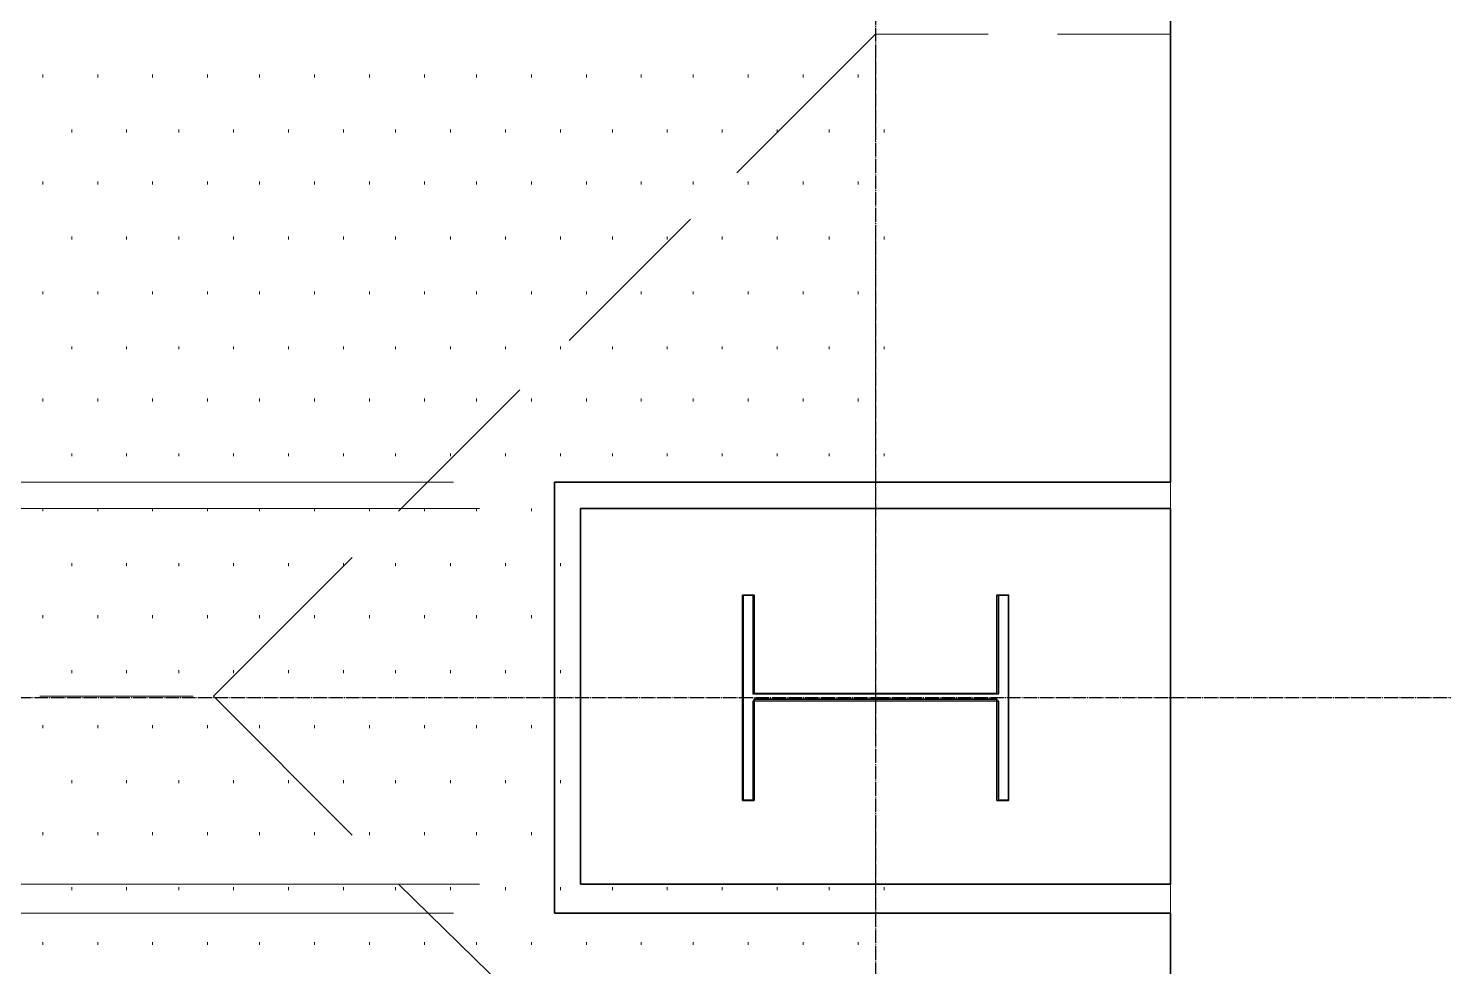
# Model space of a CAD drawing. Header units: millimetres. Extents: x -383313 to -161684, y -117025 to 99224.
# Drawn here: x -321755 to -319683, y -11976 to -10603 of the extents above; entities that cross this region are included whole.
import ezdxf

# ---------------------------------------------------------------- set-up
doc = ezdxf.new("R2010")
doc.units = ezdxf.units.MM
doc.header["$MEASUREMENT"] = 0
doc.linetypes.add('PS-GOST2.303 5', pattern=[24, 20, -1.5, 1, -1.5])
for name, color, linetype in [('001__КОНСТРУКТИВ__Колонны', 14, 'Continuous'), ('PDF_Geometry', 7, 'Continuous'), ('PS_Оси', 5, 'PS-GOST2.303 5')]:
    doc.layers.add(name, color=color, linetype=linetype)

# ---------------------------------------------------------------- blocks, each defined once
blk = doc.blocks.new('A$Cf5759c35')
at = {"layer": 'PDF_Geometry', "color": 8, "lineweight": 13}
for points in [[(-1888.1, 3395.1), (-2235.2, 3598.3), (6790.1, 19113.5), (23223.9, 19113.5), (23223.9, 18982.3), (32672.7, 18982.3), (32672.7, 19113.5), (38379.2, 19113.5), (38379.2, -7264.4), (37977.1, -7264.4)], [(38112.5, 7653.9), (37947.4, 7653.9), (37744.2, 7450.7)], [(38379.2, 7653.9), (38214.1, 7653.9)], [(37947.4, 7624.2), (37947.4, 7497.2)], [(37676.5, 7382.9), (37498.7, 7205.1)], [(37947.4, 7374.5), (37947.4, 6625.2)], [(37426.7, 7133.2), (37248.9, 6955.4)], [(35868.9, 6997.7), (37329.4, 6997.7), (36368.4, 6997.7)], [(37181.2, 6887.6), (36978, 6684.4), (37181.2, 6481.2)], [(36724, 6684.4), (36948.4, 6684.4)], [(37947.4, 6498.2), (37947.4, 6375.4)], [(37248.9, 6409.3), (37426.7, 6235.7)], [(35868.9, 6366.9), (37329.4, 6366.9), (36368.4, 6366.9)]]:
    blk.add_lwpolyline(points, dxfattribs=at)
at = {"layer": 'PDF_Geometry', "color": 8, "lineweight": 35}
for points in [[(38379.2, 12369.8), (38379.2, 6997.7), (37477.5, 6997.7), (37477.5, 6366.9), (38379.2, 6366.9), (38379.2, 999.1), (37477.5, 999.1), (37477.5, 368.3), (38379.2, 368.3), (38379.2, -4999.6), (37477.5, -4999.6), (37477.5, -5630.3), (38379.2, -5630.3), (38379.2, -7277.1), (17640.1, -7277.1), (-1888.1, 3395.1), (-1270, 4466.2)], [(38379.2, 6959.6), (38379.2, 6409.3)]]:
    blk.add_lwpolyline(points, dxfattribs=at)
at = {"layer": 'PDF_Geometry', "color": 8, "lineweight": 9}
for points in [[(36728.2, 7590.4), (36728.2, 7594.6)], [(36808.7, 7590.4), (36808.7, 7594.6)], [(36889.1, 7590.4), (36889.1, 7594.6)], [(36969.5, 7590.4), (36969.5, 7594.6)], [(37045.7, 7590.4), (37045.7, 7594.6)], [(37126.2, 7590.4), (37126.2, 7594.6)], [(37206.6, 7590.4), (37206.6, 7594.6)], [(37287, 7590.4), (37287, 7594.6)], [(37363.2, 7590.4), (37363.2, 7594.6)], [(37443.7, 7590.4), (37443.7, 7594.6)], [(37524.1, 7590.4), (37524.1, 7594.6)], [(37604.5, 7590.4), (37604.5, 7594.6)], [(37680.7, 7590.4), (37680.7, 7594.6)], [(37761.2, 7590.4), (37761.2, 7594.6)], [(37841.6, 7590.4), (37841.6, 7594.6)], [(37922, 7590.4), (37922, 7594.6)], [(36770.6, 7509.9), (36770.6, 7514.2)], [(36851, 7509.9), (36851, 7514.2)], [(36927.2, 7509.9), (36927.2, 7514.2)], [(37007.6, 7509.9), (37007.6, 7514.2)], [(37088.1, 7509.9), (37088.1, 7514.2)], [(37168.5, 7509.9), (37168.5, 7514.2)], [(37244.7, 7509.9), (37244.7, 7514.2)], [(37325.1, 7509.9), (37325.1, 7514.2)], [(37405.6, 7509.9), (37405.6, 7514.2)], [(37486, 7509.9), (37486, 7514.2)], [(37562.2, 7509.9), (37562.2, 7514.2)], [(37642.6, 7509.9), (37642.6, 7514.2)], [(37723.1, 7509.9), (37723.1, 7514.2)], [(37803.5, 7509.9), (37803.5, 7514.2)], [(37879.7, 7509.9), (37879.7, 7514.2)], [(37960.1, 7509.9), (37960.1, 7514.2)], [(36728.2, 7433.7), (36728.2, 7438)], [(36808.7, 7433.7), (36808.7, 7438)], [(36889.1, 7433.7), (36889.1, 7438)], [(36969.5, 7433.7), (36969.5, 7438)], [(37045.7, 7433.7), (37045.7, 7438)], [(37126.2, 7433.7), (37126.2, 7438)], [(37206.6, 7433.7), (37206.6, 7438)], [(37287, 7433.7), (37287, 7438)], [(37363.2, 7433.7), (37363.2, 7438)], [(37443.7, 7433.7), (37443.7, 7438)], [(37524.1, 7433.7), (37524.1, 7438)], [(37604.5, 7433.7), (37604.5, 7438)], [(37680.7, 7433.7), (37680.7, 7438)], [(37761.2, 7433.7), (37761.2, 7438)], [(37841.6, 7433.7), (37841.6, 7438)], [(37922, 7433.7), (37922, 7438)], [(36770.6, 7353.3), (36770.6, 7357.5)], [(36851, 7353.3), (36851, 7357.5)], [(36927.2, 7353.3), (36927.2, 7357.5)], [(37007.6, 7353.3), (37007.6, 7357.5)], [(37088.1, 7353.3), (37088.1, 7357.5)], [(37168.5, 7353.3), (37168.5, 7357.5)], [(37244.7, 7353.3), (37244.7, 7357.5)], [(37325.1, 7353.3), (37325.1, 7357.5)], [(37405.6, 7353.3), (37405.6, 7357.5)], [(37486, 7353.3), (37486, 7357.5)], [(37562.2, 7353.3), (37562.2, 7357.5)], [(37642.6, 7353.3), (37642.6, 7357.5)], [(37723.1, 7353.3), (37723.1, 7357.5)], [(37803.5, 7353.3), (37803.5, 7357.5)], [(37879.7, 7353.3), (37879.7, 7357.5)], [(37960.1, 7353.3), (37960.1, 7357.5)], [(36728.2, 7272.9), (36728.2, 7277.1)], [(36808.7, 7272.9), (36808.7, 7277.1)], [(36889.1, 7272.9), (36889.1, 7277.1)], [(36969.5, 7272.9), (36969.5, 7277.1)], [(37045.7, 7272.9), (37045.7, 7277.1)], [(37126.2, 7272.9), (37126.2, 7277.1)], [(37206.6, 7272.9), (37206.6, 7277.1)], [(37287, 7272.9), (37287, 7277.1)], [(37363.2, 7272.9), (37363.2, 7277.1)], [(37443.7, 7272.9), (37443.7, 7277.1)], [(37524.1, 7272.9), (37524.1, 7277.1)], [(37604.5, 7272.9), (37604.5, 7277.1)], [(37680.7, 7272.9), (37680.7, 7277.1)], [(37761.2, 7272.9), (37761.2, 7277.1)], [(37841.6, 7272.9), (37841.6, 7277.1)], [(37922, 7272.9), (37922, 7277.1)], [(36770.6, 7192.4), (36770.6, 7196.7)], [(36851, 7192.4), (36851, 7196.7)], [(36927.2, 7192.4), (36927.2, 7196.7)], [(37007.6, 7192.4), (37007.6, 7196.7)], [(37088.1, 7192.4), (37088.1, 7196.7)], [(37168.5, 7192.4), (37168.5, 7196.7)], [(37244.7, 7192.4), (37244.7, 7196.7)], [(37325.1, 7192.4), (37325.1, 7196.7)], [(37405.6, 7192.4), (37405.6, 7196.7)], [(37486, 7192.4), (37486, 7196.7)], [(37562.2, 7192.4), (37562.2, 7196.7)], [(37642.6, 7192.4), (37642.6, 7196.7)], [(37723.1, 7192.4), (37723.1, 7196.7)], [(37803.5, 7192.4), (37803.5, 7196.7)], [(37879.7, 7192.4), (37879.7, 7196.7)], [(37960.1, 7192.4), (37960.1, 7196.7)], [(36728.2, 7116.2), (36728.2, 7120.5)], [(36808.7, 7116.2), (36808.7, 7120.5)], [(36889.1, 7116.2), (36889.1, 7120.5)], [(36969.5, 7116.2), (36969.5, 7120.5)], [(37045.7, 7116.2), (37045.7, 7120.5)], [(37126.2, 7116.2), (37126.2, 7120.5)], [(37206.6, 7116.2), (37206.6, 7120.5)], [(37287, 7116.2), (37287, 7120.5)], [(37363.2, 7116.2), (37363.2, 7120.5)], [(37443.7, 7116.2), (37443.7, 7120.5)], [(37524.1, 7116.2), (37524.1, 7120.5)], [(37604.5, 7116.2), (37604.5, 7120.5)], [(37680.7, 7116.2), (37680.7, 7120.5)], [(37761.2, 7116.2), (37761.2, 7120.5)], [(37841.6, 7116.2), (37841.6, 7120.5)], [(37922, 7116.2), (37922, 7120.5)], [(36770.6, 7035.8), (36770.6, 7040)], [(36851, 7035.8), (36851, 7040)], [(36927.2, 7035.8), (36927.2, 7040)], [(37007.6, 7035.8), (37007.6, 7040)], [(37088.1, 7035.8), (37088.1, 7040)], [(37168.5, 7035.8), (37168.5, 7040)], [(37244.7, 7035.8), (37244.7, 7040)], [(37325.1, 7035.8), (37325.1, 7040)], [(37405.6, 7035.8), (37405.6, 7040)], [(37486, 7035.8), (37486, 7040)], [(37562.2, 7035.8), (37562.2, 7040)], [(37642.6, 7035.8), (37642.6, 7040)], [(37723.1, 7035.8), (37723.1, 7040)], [(37803.5, 7035.8), (37803.5, 7040)], [(37879.7, 7035.8), (37879.7, 7040)], [(37960.1, 7035.8), (37960.1, 7040)], [(36728.2, 6955.4), (36728.2, 6959.6)], [(36808.7, 6955.4), (36808.7, 6959.6)], [(36889.1, 6955.4), (36889.1, 6959.6)], [(36969.5, 6955.4), (36969.5, 6959.6)], [(37045.7, 6955.4), (37045.7, 6959.6)], [(37126.2, 6955.4), (37126.2, 6959.6)], [(37206.6, 6955.4), (37206.6, 6959.6)], [(37287, 6955.4), (37287, 6959.6)], [(37363.2, 6955.4), (37363.2, 6959.6)], [(37443.7, 6955.4), (37443.7, 6959.6)], [(36770.6, 6874.9), (36770.6, 6879.2)], [(36851, 6874.9), (36851, 6879.2)], [(36927.2, 6874.9), (36927.2, 6879.2)], [(37007.6, 6874.9), (37007.6, 6879.2)], [(37088.1, 6874.9), (37088.1, 6879.2)], [(37168.5, 6874.9), (37168.5, 6879.2)], [(37244.7, 6874.9), (37244.7, 6879.2)], [(37325.1, 6874.9), (37325.1, 6879.2)], [(37405.6, 6874.9), (37405.6, 6879.2)], [(37486, 6874.9), (37486, 6879.2)], [(36728.2, 6798.7), (36728.2, 6803)], [(36808.7, 6798.7), (36808.7, 6803)], [(36889.1, 6798.7), (36889.1, 6803)], [(36969.5, 6798.7), (36969.5, 6803)], [(37045.7, 6798.7), (37045.7, 6803)], [(37126.2, 6798.7), (37126.2, 6803)], [(37206.6, 6798.7), (37206.6, 6803)], [(37287, 6798.7), (37287, 6803)], [(37363.2, 6798.7), (37363.2, 6803)], [(37443.7, 6798.7), (37443.7, 6803)], [(36770.6, 6718.3), (36770.6, 6722.5)], [(36851, 6718.3), (36851, 6722.5)], [(36927.2, 6718.3), (36927.2, 6722.5)], [(37007.6, 6718.3), (37007.6, 6722.5)], [(37088.1, 6718.3), (37088.1, 6722.5)], [(37168.5, 6718.3), (37168.5, 6722.5)], [(37244.7, 6718.3), (37244.7, 6722.5)], [(37325.1, 6718.3), (37325.1, 6722.5)], [(37405.6, 6718.3), (37405.6, 6722.5)], [(37486, 6718.3), (37486, 6722.5)], [(36728.2, 6637.9), (36728.2, 6642.1)], [(36808.7, 6637.9), (36808.7, 6642.1)], [(36889.1, 6637.9), (36889.1, 6642.1)], [(36969.5, 6637.9), (36969.5, 6642.1)], [(37045.7, 6637.9), (37045.7, 6642.1)], [(37126.2, 6637.9), (37126.2, 6642.1)], [(37206.6, 6637.9), (37206.6, 6642.1)], [(37287, 6637.9), (37287, 6642.1)], [(37363.2, 6637.9), (37363.2, 6642.1)], [(37443.7, 6637.9), (37443.7, 6642.1)], [(36770.6, 6557.4), (36770.6, 6561.7)], [(36851, 6557.4), (36851, 6561.7)], [(36927.2, 6557.4), (36927.2, 6561.7)], [(37007.6, 6557.4), (37007.6, 6561.7)], [(37088.1, 6557.4), (37088.1, 6561.7)], [(37168.5, 6557.4), (37168.5, 6561.7)], [(37244.7, 6557.4), (37244.7, 6561.7)], [(37325.1, 6557.4), (37325.1, 6561.7)], [(37405.6, 6557.4), (37405.6, 6561.7)], [(37486, 6557.4), (37486, 6561.7)], [(36728.2, 6481.2), (36728.2, 6485.5)], [(36808.7, 6481.2), (36808.7, 6485.5)], [(36889.1, 6481.2), (36889.1, 6485.5)], [(36969.5, 6481.2), (36969.5, 6485.5)], [(37045.7, 6481.2), (37045.7, 6485.5)], [(37126.2, 6481.2), (37126.2, 6485.5)], [(37206.6, 6481.2), (37206.6, 6485.5)], [(37287, 6481.2), (37287, 6485.5)], [(37363.2, 6481.2), (37363.2, 6485.5)], [(37443.7, 6481.2), (37443.7, 6485.5)], [(36770.6, 6400.8), (36770.6, 6405)], [(36851, 6400.8), (36851, 6405)], [(36927.2, 6400.8), (36927.2, 6405)], [(37007.6, 6400.8), (37007.6, 6405)], [(37088.1, 6400.8), (37088.1, 6405)], [(37168.5, 6400.8), (37168.5, 6405)], [(37244.7, 6400.8), (37244.7, 6405)], [(37325.1, 6400.8), (37325.1, 6405)], [(37405.6, 6400.8), (37405.6, 6405)], [(37486, 6400.8), (37486, 6405)], [(37562.2, 6400.8), (37562.2, 6405)], [(37642.6, 6400.8), (37642.6, 6405)], [(37723.1, 6400.8), (37723.1, 6405)], [(37803.5, 6400.8), (37803.5, 6405)], [(37879.7, 6400.8), (37879.7, 6405)], [(37960.1, 6400.8), (37960.1, 6405)], [(36728.2, 6320.4), (36728.2, 6324.6)], [(36808.7, 6320.4), (36808.7, 6324.6)], [(36889.1, 6320.4), (36889.1, 6324.6)], [(36969.5, 6320.4), (36969.5, 6324.6)], [(37045.7, 6320.4), (37045.7, 6324.6)], [(37126.2, 6320.4), (37126.2, 6324.6)], [(37206.6, 6320.4), (37206.6, 6324.6)], [(37287, 6320.4), (37287, 6324.6)], [(37363.2, 6320.4), (37363.2, 6324.6)], [(37443.7, 6320.4), (37443.7, 6324.6)], [(37524.1, 6320.4), (37524.1, 6324.6)], [(37604.5, 6320.4), (37604.5, 6324.6)], [(37680.7, 6320.4), (37680.7, 6324.6)], [(37761.2, 6320.4), (37761.2, 6324.6)], [(37841.6, 6320.4), (37841.6, 6324.6)], [(37922, 6320.4), (37922, 6324.6)]]:
    blk.add_lwpolyline(points, dxfattribs=at)
at = {"layer": 'PDF_Geometry', "color": 8, "lineweight": 13}
for points in [[(36368.4, 6959.6), (37367.5, 6959.6)], [(36368.4, 6409.3), (37367.5, 6409.3)]]:
    blk.add_lwpolyline(points, close=True, dxfattribs=at)
at = {"layer": 'PDF_Geometry', "color": 8, "lineweight": 35}
for points in [[(37515.6, 6409.3), (38379.2, 6409.3), (38379.2, 6959.6), (37515.6, 6959.6)], [(37752.7, 6832.6), (37752.7, 6532), (37769.6, 6532), (37769.6, 6680.2), (38125.2, 6680.2), (38125.2, 6532), (38142.2, 6532), (38142.2, 6832.6), (38125.2, 6832.6), (38125.2, 6688.7), (37769.6, 6688.7), (37769.6, 6832.6)]]:
    blk.add_lwpolyline(points, close=True, dxfattribs=at)

msp = doc.modelspace()

# ---------------------------------------------------------------- linework, layer by layer
at = {"layer": '001__КОНСТРУКТИВ__Колонны', "linetype": 'Continuous', "lineweight": 30}
for p, q in [((-320708.05882, -11732.3977), (-320708.05882, -11432.3977)), ((-320708.05882, -11432.3977), (-320694.05882, -11432.3977)), ((-320694.05882, -11432.3977), (-320694.05882, -11577.0977)), ((-320334.05882, -11577.0977), (-320334.05882, -11432.3977)), ((-320334.05882, -11432.3977), (-320320.05882, -11432.3977)), ((-320320.05882, -11432.3977), (-320320.05882, -11732.3977)), ((-320694.05882, -11577.0977), (-320334.05882, -11577.0977)), ((-320334.05882, -11587.6977), (-320694.05882, -11587.6977)), ((-320694.05882, -11587.6977), (-320694.05882, -11732.3977)), ((-320334.05882, -11732.3977), (-320334.05882, -11587.6977)), ((-320694.05882, -11732.3977), (-320708.05882, -11732.3977)), ((-320320.05882, -11732.3977), (-320334.05882, -11732.3977))]:
    msp.add_line(p, q, dxfattribs=at)
at = {"layer": 'PS_Оси'}
for points in [[(-320514.05882, -24012.91133), (-320514.05882, -23582.0977), (-320514.05882, -17582.0977), (-320514.05882, -11582.0977), (-320514.05882, -5582.0977), (-320514.05882, -582.3977), (-320514.05882, 2825.4576)], [(-359840.70678, -11582.0977), (-355014.05882, -11582.0977), (-350514.05882, -11582.0977), (-345514.05882, -11582.0977), (-340514.05882, -11582.0977), (-335514.05882, -11582.0977), (-330514.05882, -11582.0977), (-325514.05882, -11582.0977), (-320514.05882, -11582.0977), (-316483.98892, -11582.0977)]]:
    msp.add_lwpolyline(points, dxfattribs=at)

# ---------------------------------------------------------------- block references
at = {"ltscale": 100}
msp.add_blockref('A$Cf5759c35', (-358461.97282, -18264.93104), dxfattribs=at)

doc.saveas('drawing.dxf')
